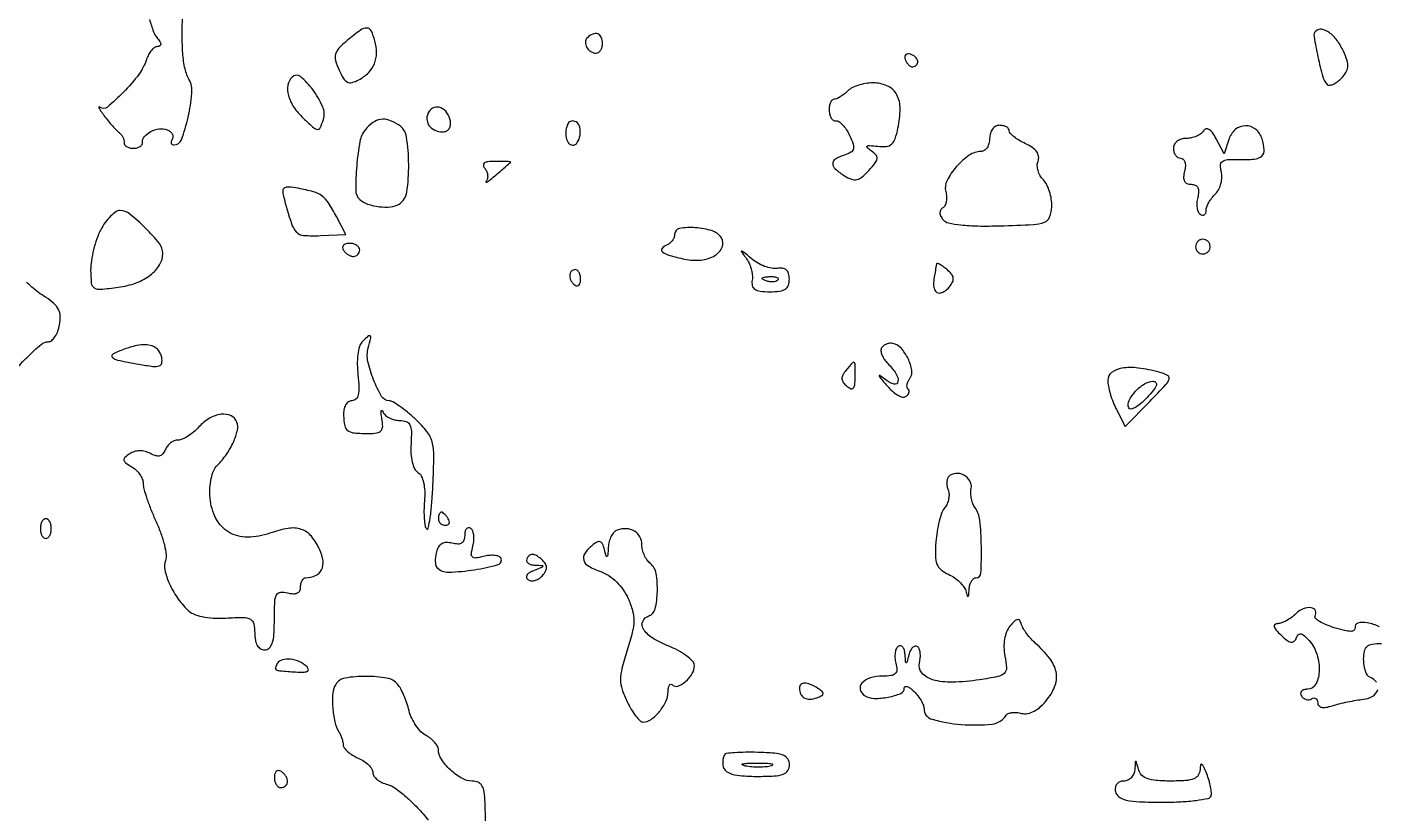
# Model space of a CAD drawing. Extents: x 0 to 5034, y 0 to 2560.
# Drawn here: x 3546.3 to 3751.9, y 939.1 to 1059 of the extents above; entities that cross this region are included whole.
import ezdxf

# ---------------------------------------------------------------- set-up
doc = ezdxf.new("R2010")
doc.units = 0

msp = doc.modelspace()

# ---------------------------------------------------------------- linework, layer by layer
for points in [[(3564.963506, 1060.154359, 0.014545), (3565.581598, 1058.280195, 0.086483), (3566.092001, 1057.389145, -0.029209), (3566.542897, 1056.776311, -0.12708), (3566.684863, 1056.352345, -0.282382), (3566.553865, 1056.100796, -0.135888), (3566.189832, 1056, 0.153217), (3565.740731, 1055.859072, 0.063368), (3565.26298, 1055.427457, 0.05456), (3564.830915, 1054.796599, 0.046074), (3564.51616, 1054.050916, -0.084406), (3563.34069, 1051.769396, -0.032464), (3561.011916, 1049.054898, -0.026229), (3558.542833, 1046.780491, -0.362772), (3557.41454, 1046.785094, 0.287904), (3557.2831, 1046.803543, 0.422239), (3557.246154, 1046.702496, 0.036871), (3557.51866, 1046.229005, 0.009233), (3558.032968, 1045.5, 0.011205), (3558.655925, 1044.689453, 0.011211), (3559.314461, 1043.907783, 0.0111), (3559.9191, 1043.251847, 0.042968), (3560.33541, 1042.888197, -0.065901), (3560.648624, 1042.58828, -0.053005), (3560.900329, 1042.195203, -0.054598), (3561.056558, 1041.773196, -0.085542), (3561.08541, 1041.388197, 0.171794), (3561.1698, 1041.049805, 0.106768), (3561.465714, 1040.760908, 0.082607), (3561.932526, 1040.565833, 0.057812), (3562.5, 1040.5, 0.057812), (3563.067474, 1040.565833, 0.082607), (3563.534286, 1040.760908, 0.106768), (3563.8302, 1041.049805, 0.171794), (3563.91459, 1041.388197, -0.202121), (3564.197658, 1042.293647, -0.099248), (3565.160712, 1043.058324, -0.088868), (3566.452537, 1043.45222, -0.121872), (3567.653573, 1043.302695, -0.072521), (3568.122278, 1043.039784, -0.102319), (3568.43385, 1042.677939, -0.124025), (3568.540757, 1042.27633, -0.142694), (3568.435239, 1041.895215, 0.068358), (3568.283414, 1041.552545, 0.142339), (3568.284054, 1041.262969, 0.190488), (3568.432446, 1041.072342, 0.134013), (3568.697504, 1041, 0.315436), (3569.847639, 1041.80576, 0.031051), (3570.856813, 1045.231447, 0.034602), (3571.427436, 1048.877902, 0.145373), (3570.985971, 1051.026214, -0.073566), (3570.325417, 1052.867012, -0.036388), (3570.015331, 1055.336438, -0.020218), (3569.971131, 1059.100505, -0.004136), (3570.217052, 1065.751064, 0.010717)], [(3544.420325, 1006.593805, -0.018087), (3546.367919, 1008.666236, -0.018114), (3548.460219, 1010.592278, -0.178826), (3549.563758, 1011, 0.180664), (3550.060254, 1011.185451, 0.068038), (3550.557207, 1011.752077, 0.056025), (3550.980276, 1012.580454, 0.042869), (3551.25627, 1013.56026, 0.056849), (3551.356872, 1014.893615, 0.107723), (3551.08862, 1015.931665, 0.09601), (3550.384753, 1016.840574, 0.03867), (3549.122848, 1017.786254, -0.01772), (3548.062114, 1018.513897, -0.017153), (3547.043667, 1019.322416, -0.017351), (3546.197787, 1020.094774, -0.058466)], [(3752.426339, 967.505008, 0.067716), (3750.549615, 968.13086, 0.106449), (3749.136775, 968.094906, 0.396766), (3748.694471, 967.416588, -0.269408), (3748.546169, 967.008686, -0.173322), (3748.060817, 966.830127, -0.063588), (3747.098154, 966.943968, -0.014656), (3745.521734, 967.387096, -0.021696), (3744.262016, 967.842252, -0.038062), (3743.272615, 968.340104, -0.048461), (3742.642089, 968.808703, -0.361745), (3742.593576, 969.151409, 0.249065), (3742.646528, 969.960192, 0.262529), (3742.008118, 970.430089, 0.128873), (3740.781726, 970.263143, 0.098762), (3739.652048, 969.509191, -0.037891), (3738.979661, 968.931662, -0.034711), (3738.208503, 968.443325, -0.036523), (3737.45683, 968.105749, -0.087495), (3736.857143, 968, 0.168981), (3736.463685, 967.863118, 0.310682), (3736.368205, 967.553075, 0.10433), (3736.667446, 967.020135, 0.022342), (3737.405612, 966.25, 0.024769), (3738.303956, 965.474113, 0.11161), (3738.927406, 965.18018, 0.228947), (3739.373658, 965.285552, 0.134173), (3739.700255, 965.741071, -0.07065), (3739.9946, 966.284584, -0.250739), (3740.341087, 966.448569, -0.15816), (3740.795027, 966.276134, -0.027169), (3741.490109, 965.652748, -0.112667), (3742.787151, 963.588575, -0.085972), (3743.227048, 960.948441, -0.11151), (3742.729166, 958.807781, -0.287601), (3741.440983, 958, 0.067432), (3740.890269, 957.925389, 0.140899), (3740.524436, 957.701458, 0.190788), (3740.397824, 957.36964, 0.136093), (3740.510081, 956.983688, 0.090427), (3740.820631, 956.639411, 0.095498), (3741.22714, 956.434921, 0.099685), (3741.665803, 956.401101, 0.108373), (3742.069098, 956.542705, -0.104238), (3742.423833, 956.670527, -0.179617), (3742.726548, 956.603684, -0.165024), (3742.929594, 956.347883, -0.086169), (3743, 955.942386, 0.176322), (3743.162108, 955.496985, 0.169887), (3743.575228, 955.251522, 0.094646), (3744.272216, 955.243974, 0.033021), (3745.25, 955.48732, -0.016657), (3746.29185, 955.783109, -0.009381), (3747.573438, 956.075835, -0.009354), (3748.879399, 956.323056, -0.015103), (3750, 956.478891, 0.11398), (3751.40732, 956.968737, 0.187087), (3752.149881, 957.968234, 0.227095)], [(3751.954564, 959.056725, 0.151329), (3750.925, 959.833333, -0.174672), (3750.569197, 960.128026, -0.052232), (3750.271719, 960.778646, -0.045372), (3750.068061, 961.633815, -0.035794), (3750, 962.583333, -0.050142), (3750.124402, 963.82071, -0.162133), (3750.530788, 964.527412, -0.145267), (3751.312371, 964.894358, -0.037625), (3752.714286, 965, 0.011345)], [(3616.14372, 937.471508, 0.013353), (3616.115154, 940.75, 0.028167), (3615.969357, 942.334832, 0.098986), (3615.624232, 943.29402, 0.153833), (3615.035276, 943.813507, 0.104764), (3614.154988, 944, -0.130391), (3612.579445, 944.417979, -0.057676), (3610.831324, 945.702925, -0.057973), (3609.445016, 947.329251, -0.148599), (3609, 948.793557, 0.129406), (3608.866395, 949.301139, 0.051603), (3608.44629, 949.892247, 0.046532), (3607.836194, 950.468419, 0.043131), (3607.115028, 950.938439, -0.078963), (3606.342271, 951.52467, -0.041315), (3605.579487, 952.464826, -0.039778), (3604.93981, 953.58329, -0.048563), (3604.534634, 954.718028, 0.021537), (3604.191885, 955.870928, 0.018838), (3603.73739, 957.043725, 0.019254), (3603.245665, 958.072457, 0.052131), (3602.797161, 958.744406, 0.179102), (3601.15449, 959.692863, 0.042172), (3597.941724, 959.966238, 0.041482), (3594.766242, 959.704225, 0.215426), (3593.339871, 958.75, 0.120118), (3592.895917, 957.400077, 0.036733), (3592.884647, 955.236256, 0.037413), (3593.201601, 953.035168, 0.087047), (3593.835268, 951.5, -0.036916), (3594.079251, 951.044033, -0.025895), (3594.287604, 950.5, -0.026243), (3594.433419, 949.955148, -0.048466), (3594.484687, 949.5, 0.162809), (3594.643664, 949.047844, 0.047496), (3595.156439, 948.503781, 0.042259), (3595.887706, 947.964301, 0.034438), (3596.75, 947.512872, -0.043032), (3597.610853, 947.043203, -0.048961), (3598.339063, 946.45034, -0.055402), (3598.840113, 945.829414, -0.143031), (3599, 945.281924, 0.155451), (3599.164933, 944.764244, 0.069269), (3599.660937, 944.237322, 0.05887), (3600.389265, 943.78101, 0.048989), (3601.25, 943.472475, -0.096115), (3602.371577, 942.947293, -0.022047), (3604.014063, 941.636218, -0.022002), (3605.803473, 939.92952, -0.019891), (3607.5, 938.015674, 0.009958)]]:
    msp.add_lwpolyline(points, format="xyb")
for points in [[(3595.102888, 1056.937314, 0.028569), (3593.828643, 1055.746643, 0.12326), (3593.320268, 1054.852297, 0.137055), (3593.321061, 1053.876427, 0.038595), (3593.84854, 1052.433073, 0.03038), (3594.526015, 1051.157619, 0.141553), (3595.134375, 1050.601515, 0.182242), (3595.854834, 1050.530109, 0.057478), (3596.878003, 1050.934709, 0.072506), (3598.340491, 1052.014881, 0.100904), (3599.241912, 1053.364816, 0.097482), (3599.56125, 1054.996433, 0.063762), (3599.314972, 1056.903548, 0.046898), (3598.766016, 1058.409728, 0.287431), (3598.099833, 1058.834655, 0.161879), (3597.122849, 1058.518512, 0.015114)], [(3631.693853, 1057.36052, 0.191124), (3631.401415, 1056.683432, 0.139481), (3631.603969, 1055.880661, 0.123736), (3632.230079, 1055.235684, 0.139398), (3633.059017, 1055, 0.156819), (3633.417907, 1055.1154, 0.097386), (3633.723586, 1055.440625, 0.079459), (3633.929934, 1055.926402, 0.06085), (3634, 1056.5, 0.103624), (3633.806289, 1057.424643, 0.202875), (3633.269246, 1057.932483, 0.1934), (3632.508765, 1057.913511, 0.094876)], [(3742.714368, 1058.381035, 0.242198), (3742.443246, 1057.535095, 0.01078), (3743.03141, 1054.420589, 0.014321), (3743.762192, 1051.393047, 0.130715), (3744.436366, 1050.2303, 0.22652), (3744.782217, 1050.108008, 0.074974), (3745.317071, 1050.247611, 0.057063), (3745.946122, 1050.606935, 0.038121), (3746.576155, 1051.147584, 0.054894), (3747.300982, 1052.051802, 0.121551), (3747.580637, 1052.884172, 0.098923), (3747.467629, 1053.862554, 0.02884), (3746.916896, 1055.283048, 0.05128), (3745.940045, 1056.95028, 0.075918), (3744.745831, 1058.147811, 0.111341), (3743.598156, 1058.651372, 0.249253)], [(3680.15, 1054.05, 0.053161), (3680.35683, 1053.596593, 0.062883), (3680.645469, 1053.224531, 0.073742), (3680.968009, 1052.985296, 0.149613), (3681.275, 1052.925, 0.175736), (3681.869758, 1053.213035, 0.239194), (3682.044314, 1053.772743, 0.167686), (3681.694791, 1054.413248, 0.104687), (3680.95, 1054.85, 0.089632), (3680.522225, 1054.911576, 0.189618), (3680.22, 1054.78, 0.189618), (3680.088424, 1054.477775, 0.089632)], [(3586.695553, 1051.36222, 0.157628), (3586.064457, 1050.128127, 0.106938), (3586.148795, 1048.539413, 0.08303), (3586.958281, 1046.78264, 0.054841), (3588.405472, 1045.088804, 0.007128), (3590.024447, 1043.610734, 0.166961), (3590.589833, 1043.375147, 0.31769), (3590.994404, 1043.623903, 0.024248), (3591.465996, 1044.892862, 0.18302), (3591.359483, 1046.83807, 0.054716), (3589.842211, 1049.451196, 0.061897), (3587.970584, 1051.424271, 0.386007)], [(3671.396269, 1049.253412, -0.028262), (3670.831351, 1048.748986, -0.031024), (3670.229797, 1048.328234, -0.032625), (3669.676234, 1048.037862, -0.116344), (3669.285714, 1047.964286, 0.216769), (3668.989123, 1047.845304, 0.088914), (3668.744156, 1047.475446, 0.065477), (3668.585593, 1046.917448, 0.043043), (3668.545455, 1046.25, 0.054226), (3668.634242, 1045.59293, 0.082167), (3668.861871, 1045.064326, 0.110849), (3669.186692, 1044.743373, 0.185483), (3669.558788, 1044.671111, -0.196594), (3670.008322, 1044.573765, -0.053115), (3670.573461, 1044.090344, -0.045338), (3671.151306, 1043.355603, -0.033733), (3671.653846, 1042.453749, -0.024764), (3672.20197, 1041.125648, -0.149084), (3672.235842, 1040.388381, -0.20392), (3671.850992, 1039.88465, -0.052233), (3670.890512, 1039.46525, 0.052601), (3669.500869, 1038.857239, 0.270044), (3669.095121, 1038.157942, 0.218982), (3669.473217, 1037.339827, 0.037136), (3670.896078, 1036.296973, 0.051152), (3671.958682, 1035.775749, 0.143845), (3672.776559, 1035.719977, 0.122555), (3673.575662, 1036.117422, 0.032462), (3674.606314, 1037.117476, 0.019891), (3675.564041, 1038.264299, 0.135349), (3675.839814, 1038.941056, 0.216351), (3675.663131, 1039.495972, 0.060972), (3674.960237, 1040.1058, -0.027956), (3674.317759, 1040.592923, -0.491811), (3674.32859, 1040.818508, -0.174326), (3674.70616, 1040.92036, -0.009524), (3675.948772, 1040.79475, 0.054872), (3677.24216, 1040.781615, 0.158813), (3678.051635, 1041.137752, 0.128778), (3678.596715, 1041.960395, 0.031029), (3679.031732, 1043.550803, 0.048061), (3679.357064, 1046.526156, 0.120878), (3678.868014, 1048.636439, 0.160325), (3677.579572, 1049.922668, 0.106107), (3675.539324, 1050.454883, 0.043397), (3674.363111, 1050.404284, 0.038149), (3673.159788, 1050.15284, 0.040075), (3672.105158, 1049.753029, 0.085943)], [(3607.532624, 1046.052786, 0.140675), (3607.238325, 1045.005956, 0.150378), (3607.556117, 1043.992904, 0.135832), (3608.426639, 1043.26221, 0.107481), (3609.632341, 1043, 0.107426), (3610.205027, 1043.124479, 0.131351), (3610.62654, 1043.471852, 0.120928), (3610.840657, 1044.008508, 0.082815), (3610.823324, 1044.667134, 0.103679), (3610.302492, 1045.905288, 0.142821), (3609.371103, 1046.66197, 0.182771), (3608.347864, 1046.699843, 0.174919)], [(3597.872445, 1043.346305, 0.129711), (3597.027506, 1041.526779, 0.023739), (3596.545021, 1037.815832, 0.020514), (3596.392873, 1034.08886, 0.209953), (3597, 1032.707561, 0.104472), (3598.214048, 1031.988714, 0.051782), (3599.967938, 1031.591099, 0.052006), (3601.740119, 1031.563546, 0.118609), (3603, 1031.987341, 0.220043), (3604.180825, 1033.801468, 0.037523), (3604.471585, 1038.01981, 0.037609), (3604.127534, 1042.238446, 0.215755), (3602.925204, 1044.067388, 0.057535), (3601.449695, 1044.778874, 0.119594), (3600.185814, 1044.900968, 0.122598), (3599.02718, 1044.430477, 0.06217)], [(3628.754232, 1044.266312, 0.084697), (3628.436116, 1043.221291, 0.082939), (3628.479003, 1042.121909, 0.104464), (3628.84371, 1041.288862, 0.234312), (3629.437328, 1040.972506, 0.26629), (3630.162879, 1041.360605, 0.1021), (3630.575922, 1042.472687, 0.093314), (3630.533019, 1043.735512, 0.201974), (3629.980032, 1044.512341, 0.086456), (3629.629461, 1044.652808, 0.102024), (3629.272696, 1044.654687, 0.11056), (3628.965717, 1044.518222, 0.11748)], [(3693, 1042, -0.063737), (3692.902128, 1041.235339, -0.081626), (3692.614765, 1040.5875, -0.098527), (3692.188696, 1040.154045, -0.150514), (3691.688561, 1040, 0.153317), (3689.896055, 1039.437127, 0.060586), (3687.948136, 1037.695474, 0.061121), (3686.508569, 1035.582803, 0.185024), (3686.320528, 1033.8823, -0.05173), (3686.437726, 1033.119301, -0.058643), (3686.387363, 1032.381013, -0.067354), (3686.186967, 1031.775824, -0.141675), (3685.857562, 1031.411968, 0.116738), (3685.528514, 1031.082525, 0.143253), (3685.413902, 1030.664834, 0.112998), (3685.535019, 1030.173755, 0.056528), (3685.887345, 1029.635741, 0.166264), (3686.720565, 1029.126541, 0.027273), (3688.611116, 1028.812689, 0.02372), (3691.21596, 1028.649555, 0.010995), (3694.607214, 1028.67287, 0.004938), (3699.662318, 1028.868803, 0.076843), (3701.356375, 1029.215736, 0.218511), (3702.13962, 1029.999366, 0.077944), (3702.460437, 1031.587547, 0.047146), (3702.403242, 1032.719733, 0.039242), (3702.136432, 1033.895521, 0.04087), (3701.71514, 1034.940338, 0.080278), (3701.191999, 1035.665144, -0.068407), (3700.704992, 1036.307372, -0.059919), (3700.382573, 1037.086197, -0.062824), (3700.265113, 1037.877717, -0.097368), (3700.383161, 1038.556119, 0.132494), (3700.456962, 1039.270424, 0.116769), (3700.169475, 1039.963915, 0.086365), (3699.504878, 1040.612262, 0.043326), (3698.480288, 1041.190935, -0.026139), (3697.530578, 1041.685113, -0.034782), (3696.728585, 1042.235663, -0.037302), (3696.156007, 1042.764492, -0.189866), (3696, 1043.160515, 0.173704), (3695.885254, 1043.480842, 0.093425), (3695.559375, 1043.753401, 0.073734), (3695.073846, 1043.937834, 0.054008), (3694.5, 1044, 0.130775), (3693.924246, 1043.846791, 0.10214), (3693.4375, 1043.416667, 0.08892), (3693.111864, 1042.769411, 0.072314)], [(3725.583496, 1043.1351, -0.101229), (3725.17393, 1042.700146, -0.052036), (3724.517877, 1042.333436, -0.048691), (3723.735474, 1042.084176, -0.052827), (3722.940983, 1042, 0.075715), (3722.199409, 1041.887055, 0.089148), (3721.570164, 1041.559375, 0.100726), (3721.149516, 1041.07204, 0.128528), (3721, 1040.5, 0.072803), (3721.083904, 1039.926814, 0.087528), (3721.32801, 1039.440625, 0.100509), (3721.69081, 1039.115603, 0.133328), (3722.116631, 1039, -0.197013), (3722.503955, 1038.841221, -0.126717), (3722.757209, 1038.419321, -0.086529), (3722.832273, 1037.774564, -0.049804), (3722.710251, 1037, 0.047845), (3722.566318, 1036.109023, 0.132821), (3722.691017, 1035.492445, 0.177688), (3723.076079, 1035.129788, 0.101279), (3723.710251, 1035, -0.101269), (3724.34432, 1034.870247, -0.17762), (3724.729422, 1034.507675, -0.132841), (3724.85424, 1033.891344, -0.047901), (3724.710511, 1033.000996, 0.046215), (3724.577577, 1032.194768, 0.054994), (3724.607491, 1031.424696, 0.064046), (3724.78447, 1030.801315, 0.15438), (3725.09388, 1030.441979, 0.102532), (3725.439243, 1030.316215, 0.178544), (3725.733827, 1030.378538, 0.166416), (3725.931318, 1030.62319, 0.087554), (3726, 1031.012412, -0.091255), (3726.098018, 1031.544992, -0.035717), (3726.414476, 1032.225264, -0.033872), (3726.871033, 1032.93049, -0.0358), (3727.410981, 1033.553838, 0.07644), (3727.912962, 1034.238264, 0.05476), (3728.257419, 1035.124197, 0.054627), (3728.402018, 1036.066511, 0.074863), (3728.311097, 1036.918366, -0.06515), (3728.182539, 1037.936019, -0.240655), (3728.47082, 1038.494132, -0.143058), (3729.235535, 1038.762488, -0.020436), (3730.914203, 1038.783376, 0.025676), (3733.339201, 1038.838959, 0.161857), (3734.465013, 1039.308573, 0.236684), (3734.849207, 1040.243591, 0.058161), (3734.523918, 1041.924639, 0.143628), (3733.532098, 1043.397537, 0.17992), (3731.988508, 1043.938052, 0.175904), (3730.440352, 1043.342112, 0.137804), (3729.445117, 1041.827078), (3728.755458, 1039.654155), (3727.520242, 1041.962177, 0.030513), (3726.943538, 1042.897752, 0.10358), (3726.422353, 1043.384225, 0.217038), (3725.970016, 1043.437433, 0.17858)], [(3616.076361, 1037.407991, -0.076497), (3616.366937, 1036.923267, -0.076297), (3616.498662, 1036.373167, -0.081868), (3616.455896, 1035.843961, -0.112083), (3616.241324, 1035.418647, 0.47988), (3616.25874, 1035.334618, 0.270187), (3616.378701, 1035.341365, 0.022629), (3616.928209, 1035.741355, 0.006332), (3617.75, 1036.415644, 0.002313), (3618.612592, 1037.148727, 0.003738), (3619.339063, 1037.781425, 0.000734), (3619.972062, 1038.34275, 0.214155), (3620, 1038.404988, 0.400985), (3619.963107, 1038.443593, 0.001513), (3619.290605, 1038.47209, 0.006144), (3618.511043, 1038.493171, 0.003687), (3617.585037, 1038.5, 0.027162), (3616.540593, 1038.443219, 0.130206), (3615.988902, 1038.230774, 0.292642), (3615.851413, 1037.88136, 0.125202)], [(3585.371451, 1033.192701, 0.007333), (3586.594168, 1029.025836, 0.113527), (3587.338702, 1027.743909, 0.188998), (3588.453196, 1027.212479, 0.027637), (3591.006384, 1027.171382), (3594.884161, 1027.323328), (3593.449192, 1030.098252, 0.02311), (3592.260569, 1032.157663, 0.091641), (3591.266318, 1033.219703, 0.091392), (3589.956721, 1033.857653, 0.022914), (3587.630726, 1034.390517, 0.020692), (3586.207471, 1034.588193, 0.147078), (3585.53181, 1034.454439, 0.272264), (3585.266722, 1034.023674, 0.072823)], [(3557.52568, 1028.04966, 0.035763), (3556.940999, 1026.688642, 0.022601), (3556.448169, 1025.031467, 0.02267), (3556.109923, 1023.350197, 0.038319), (3556, 1021.917991, 0.024495), (3556.097988, 1019.91898, 0.23345), (3556.536796, 1019.213824, 0.162729), (3557.464364, 1018.993863, 0.010885), (3560.214914, 1019.302, 0.05385), (3562.911682, 1019.964601, 0.075307), (3565.087926, 1021.150259, 0.091935), (3566.502681, 1022.705114, 0.139622), (3567, 1024.451348, 0.170188), (3566.470219, 1025.962721, 0.027135), (3564.351223, 1028.337455, 0.027081), (3561.988151, 1030.468615, 0.171578), (3560.485211, 1031, 0.150395), (3559.828991, 1030.798048, 0.046719), (3559.024385, 1030.133338, 0.041941), (3558.215251, 1029.178761, 0.035524)], [(3645, 1027.390643, -0.092479), (3644.906486, 1026.889371, -0.068496), (3644.632812, 1026.395071, -0.066958), (3644.227803, 1025.982494, -0.079647), (3643.75, 1025.720238, 0.147175), (3643.080789, 1025.226877, 0.410453), (3643.152177, 1024.704047, 0.095242), (3644.249471, 1024.151875, 0.016414), (3646.519457, 1023.587996, 0.078578), (3649.00984, 1023.453835, 0.106238), (3651.147603, 1024.149705, 0.165547), (3652.242235, 1025.407121, 0.242417), (3652.116546, 1026.840254, 0.178939), (3650.742775, 1027.892273, 0.055611), (3648.14687, 1028.386924, 0.061481), (3645.748737, 1028.277441, 0.365699)], [(3594.5, 1025, 0.06081), (3594.806203, 1024.617485, 0.051032), (3595.2129, 1024.29375, 0.053229), (3595.653442, 1024.073302, 0.089642), (3596.059017, 1024, 0.105429), (3596.418051, 1024.076556, 0.099231), (3596.723586, 1024.29375, 0.096318), (3596.928382, 1024.618268, 0.092995), (3597, 1025, 0.153634), (3596.879982, 1025.381379, 0.097988), (3596.542039, 1025.70625, 0.080552), (3596.037096, 1025.925455, 0.062283), (3595.440983, 1026, 0.066118), (3594.889346, 1025.926733, 0.138808), (3594.521475, 1025.70625, 0.191142), (3594.392057, 1025.379648, 0.139169)], [(3724.552786, 1026.08541, 0.099038), (3724.401684, 1025.679226, 0.097945), (3724.417584, 1025.244476, 0.097945), (3724.597789, 1024.848514, 0.099038), (3724.91459, 1024.552786, 0.099038), (3725.320774, 1024.401684, 0.097945), (3725.755524, 1024.417584, 0.097945), (3726.151486, 1024.597789, 0.099038), (3726.447214, 1024.91459, 0.099038), (3726.598316, 1025.320774, 0.097945), (3726.582416, 1025.755524, 0.097945), (3726.402211, 1026.151486, 0.099038), (3726.08541, 1026.447214, 0.099038), (3725.679226, 1026.598316, 0.097945), (3725.244476, 1026.582416, 0.097945), (3724.848514, 1026.402211, 0.099038)], [(3655.828107, 1023.824189, -0.053844), (3656.300338, 1023.053641, -0.040818), (3656.650421, 1022.125371, -0.041794), (3656.836056, 1021.188014, -0.071968), (3656.810873, 1020.394246, 0.098331), (3656.828293, 1019.54997, 0.195154), (3657.201201, 1019.007368, 0.117752), (3658.019579, 1018.709764, 0.026925), (3659.5, 1018.620057, 0.030214), (3660.994715, 1018.700437, 0.11575), (3661.866078, 1019.013197, 0.168561), (3662.32684, 1019.604765, 0.085018), (3662.477558, 1020.55, 0.064745), (3662.357117, 1021.399635, 0.145194), (3662.015118, 1021.946956, 0.151961), (3661.442302, 1022.204349, 0.073199), (3660.629596, 1022.183667, -0.090892), (3659.776873, 1022.191944, -0.042793), (3658.713223, 1022.493805, -0.040518), (3657.621012, 1023.012074, -0.045263), (3656.669271, 1023.683667, 0.002521), (3655.486948, 1024.679379, 0.133118), (3655.219742, 1024.801992, 0.672879), (3655.162393, 1024.708819, 0.00614)], [(3629, 1021.059017, 0.076861), (3629.061561, 1020.660916, 0.053298), (3629.244792, 1020.243158, 0.05288), (3629.514519, 1019.869696, 0.071639), (3629.833333, 1019.603006, 0.16277), (3630.149103, 1019.528782, 0.190804), (3630.421875, 1019.66697, 0.124167), (3630.606344, 1020.023273, 0.05773), (3630.666667, 1020.543989, 0.055286), (3630.604892, 1021.100961, 0.074868), (3630.421875, 1021.572297, 0.094314), (3630.151276, 1021.888458, 0.170324), (3629.833333, 1022, 0.112153), (3629.515437, 1021.927786, 0.100145), (3629.244792, 1021.723586, 0.094392), (3629.063221, 1021.418314, 0.087308)], [(3684.923489, 1022.872445, 0.009389), (3684.550245, 1020.865026, 0.044292), (3684.460752, 1019.697932, 0.088127), (3684.598839, 1018.971289, 0.164877), (3684.97576, 1018.514981, 0.167606), (3685.364575, 1018.427443, 0.077973), (3685.86974, 1018.565244, 0.06403), (3686.409336, 1018.895942, 0.050133), (3686.899024, 1019.378332, 0.06121), (3687.360527, 1020.097617, 0.149907), (3687.453866, 1020.712748, 0.136429), (3687.187331, 1021.312502, 0.047209), (3686.512331, 1021.989766, 0.016104), (3685.926576, 1022.444861, 0.030315), (3685.421772, 1022.766791, 0.037664), (3685.045648, 1022.94011, 0.460042)], [(3660.729167, 1020.395833, -0.126455), (3660.402231, 1020.202593, -0.060344), (3659.916927, 1020.123424, -0.05415), (3659.359369, 1020.160852, -0.051402), (3658.8125, 1020.316886, -0.054073), (3658.395823, 1020.538436, -0.470617), (3658.37858, 1020.720685, -0.168741), (3658.670344, 1020.862007, -0.018894), (3659.416667, 1020.921053, -0.028489), (3660.112848, 1020.910055, -0.077125), (3660.592839, 1020.799335, -0.208169), (3660.77538, 1020.614691, -0.296942)], [(3597.338314, 1010.938314, 0.133595), (3596.957629, 1010.273098, 0.033363), (3596.722131, 1009.031619, 0.031699), (3596.635511, 1007.523856, 0.027259), (3596.731548, 1005.938314, -0.017452), (3596.88356, 1004.044596, -0.06886), (3596.776012, 1002.882767, -0.143462), (3596.415646, 1002.245698, -0.19518), (3595.810212, 1002, 0.156108), (3595.278541, 1001.829858, 0.109152), (3594.853983, 1001.359174, 0.084744), (3594.592156, 1000.636051, 0.055571), (3594.532452, 999.75, 0.041065), (3594.730603, 998.183589, 0.188579), (3595.223702, 997.432099, 0.136858), (3596.200166, 997.080859, 0.018319), (3598.40638, 997, 0.039365), (3599.634387, 997.09683, 0.174112), (3600.260061, 997.440383, 0.184055), (3600.504451, 998.089962, 0.044846), (3600.395292, 999.25, -0.012417), (3600.266454, 1000.055407, -0.077386), (3600.275066, 1000.471875, -0.603897), (3600.388523, 1000.508105, -0.087584), (3600.572245, 1000.25, 0.107979), (3600.942864, 999.771488, 0.059999), (3601.564278, 999.367188, 0.055655), (3602.325474, 999.092983, 0.058708), (3603.114659, 999, -0.08823), (3604.095036, 998.825646, -0.195344), (3604.64722, 998.32364, -0.109545), (3604.876539, 997.339425, -0.019487), (3604.822758, 995.437919, 0.032136), (3604.818342, 993.963654, 0.04413), (3605.015663, 992.653254, 0.051851), (3605.377555, 991.63432, 0.14407), (3605.879799, 991.074288, -0.143366), (3606.388685, 990.508422, -0.056544), (3606.736081, 989.509453, -0.04635), (3606.905542, 988.203824, -0.030605), (3606.868063, 986.690006, 0.017698), (3606.796301, 985.271602, 0.023101), (3606.836611, 983.973155, 0.021669), (3606.964147, 982.920428, 0.156639), (3607.194446, 982.472221, 0.597599), (3607.459971, 982.552009, 0.014084), (3607.741431, 984.158709, 0.016217), (3607.990966, 986.361043, 0.008575), (3608.164749, 989.105234, 0.008747), (3608.294604, 993.644322, 0.067511), (3608.032923, 995.748802, 0.105439), (3607.247101, 997.301072, 0.034911), (3605.5, 999.182022, 0.01537), (3604.277634, 1000.257897, 0.019687), (3603.08577, 1001.167042, 0.017915), (3602.051168, 1001.839636, 0.134813), (3601.494111, 1001.995373, -0.264981), (3600.348398, 1002.65541, -0.038172), (3599.118575, 1005.176969, -0.041137), (3598.25829, 1008.00563, -0.117738), (3598.301935, 1010.0466, 0.006403), (3598.679815, 1011.571114, 0.269854), (3598.585105, 1011.880592, 0.392022), (3598.316565, 1011.880441, 0.009405)], [(3561.104816, 1009.84848, 0.024435), (3559.370174, 1009.104515, 0.511681), (3559.288364, 1008.630426, 0.149382), (3560.076, 1008.200949, 0.005907), (3563.335126, 1007.571377, 0.01168), (3565.481755, 1007.234535, 0.104533), (3566.427863, 1007.306597, 0.275226), (3566.826803, 1007.735418, 0.101583), (3566.835126, 1008.594241, 0.143024), (3566.215339, 1009.793805, 0.149677), (3565.05771, 1010.445334, 0.100819), (3563.339652, 1010.470283, 0.04249)], [(3676.539744, 1010.064308, 0.166102), (3676.435732, 1009.608553, 0.067786), (3676.588892, 1008.983191, 0.056899), (3676.954619, 1008.296245, 0.045655), (3677.490809, 1007.652048, -0.050826), (3678.728332, 1006.133656, -0.170815), (3679.033454, 1004.907571, -0.461871), (3678.468312, 1004.511764, -0.101484), (3677.25, 1005.110322, 0.004763), (3676.2748, 1005.850771, 0.671703), (3676.183121, 1005.795432, 0.136503), (3676.300462, 1005.537241, 0.002032), (3677.383647, 1004.256348, 0.035287), (3678.173209, 1003.452724, 0.049628), (3678.988007, 1002.865474, 0.060753), (3679.709884, 1002.556883, 0.212147), (3680.200178, 1002.623717, 0.070397), (3680.515094, 1002.885826, 0.104583), (3680.695158, 1003.194778, 0.130328), (3680.713532, 1003.500195, 0.147632), (3680.575207, 1003.758126, -0.157474), (3680.42417, 1004.053255, -0.080972), (3680.424571, 1004.472889, -0.067409), (3680.570338, 1004.948894, -0.054359), (3680.845775, 1005.407991, 0.208133), (3681.142617, 1006.628443, 0.069693), (3680.568479, 1008.414776, 0.068097), (3679.497289, 1010.028123, 0.164528), (3678.272263, 1010.733688, 0.076156), (3677.781592, 1010.755489, 0.065362), (3677.278899, 1010.633454, 0.067541), (3676.840835, 1010.392103, 0.094977)], [(3671.110114, 1006.632679, 0.049672), (3670.629283, 1005.919895, 0.137601), (3670.498065, 1005.335069, 0.147381), (3670.693215, 1004.792763, 0.06007), (3671.237669, 1004.217716, 0.068239), (3671.847124, 1003.838618, 0.321843), (3672.227775, 1003.916793, 0.165884), (3672.44854, 1004.415535, 0.02199), (3672.5, 1005.585037, 0.003111), (3672.487774, 1007.549757, 0.232153), (3672.347866, 1007.826096, 0.393492), (3672.103803, 1007.800655, 0.006111)], [(3711, 1005.114307, 0.051189), (3711.092764, 1004.210595, 0.021602), (3711.392378, 1003.026227, 0.021102), (3711.824365, 1001.777967, 0.025808), (3712.335755, 1000.653943), (3713.671511, 998.079271), (3717.4067, 1001.904452, 0.004851), (3719.843657, 1004.449048, 0.112006), (3720.349565, 1005.310499, 0.370952), (3720.11348, 1005.865012, 0.04909), (3718.820944, 1006.351162, 0.032696), (3715.630265, 1006.985606, 0.072065), (3713.150824, 1006.953454, 0.121964), (3711.591134, 1006.294808, 0.236384)], [(3716.944136, 1002.440535, -0.025747), (3715.997087, 1001.531127, -0.051053), (3715.145616, 1000.933955, -0.087344), (3714.515016, 1000.714174, -0.36791), (3714.198035, 1000.905894, -0.198021), (3714.277637, 1002.053815, -0.070825), (3715.22482, 1003.433472, -0.068081), (3716.585465, 1004.560578, -0.133063), (3717.924314, 1004.961963, -0.229188), (3718.337326, 1004.77559, -0.273281), (3718.405543, 1004.360202, -0.079156), (3717.960221, 1003.597967, -0.016867)], [(3572.5, 998, -0.034176), (3571.705816, 997.234655, -0.03453), (3570.817388, 996.5875, -0.036698), (3569.967403, 996.137228, -0.103819), (3569.313628, 996, 0.096288), (3568.744957, 995.889463, 0.06686), (3568.174528, 995.564755, 0.064364), (3567.688881, 995.084744, 0.074205), (3567.368654, 994.518314, -0.079717), (3567.007653, 993.895785, -0.161516), (3566.534979, 993.595524, -0.135461), (3565.914275, 993.610188, -0.049664), (3565.096157, 993.948538, 0.061393), (3564.297925, 994.257009, 0.064528), (3563.462214, 994.355451, 0.066942), (3562.6566, 994.23756, 0.075525), (3561.946118, 993.911928, 0.037549), (3561.225719, 993.357908, 0.253332), (3561.079046, 992.948393, 0.200245), (3561.331725, 992.533994, 0.023857), (3562.25, 991.932014, -0.057533), (3562.919365, 991.42579, -0.051152), (3563.485938, 990.761447, -0.054169), (3563.872126, 990.047233, -0.097169), (3564, 989.395446, 0.069194), (3564.117115, 988.553208, 0.012628), (3564.585853, 987.04639, 0.013369), (3565.230873, 985.298798, 0.011787), (3565.994392, 983.51231, -0.021694), (3566.715922, 981.727018, -0.025694), (3567.235084, 979.982971, -0.025855), (3567.516004, 978.492147, -0.125898), (3567.417389, 977.645315, 0.146777), (3567.308114, 976.189768, 0.050246), (3567.974539, 974.158017, 0.04613), (3569.182465, 971.996245, 0.045946), (3570.767688, 970.089455, 0.098465), (3571.662344, 969.491598, 0.04658), (3572.993874, 969.080129, 0.039018), (3574.666217, 968.863834, 0.025591), (3576.609752, 968.864897, -0.012079), (3579.274984, 968.938369, -0.122948), (3580.341235, 968.676009, -0.223332), (3580.849661, 968.000798, -0.051535), (3581, 966.546077, 0.045562), (3581.097603, 965.477189, 0.087794), (3581.397285, 964.674346, 0.119513), (3581.876853, 964.180068, 0.141586), (3582.5, 964, 0.1914), (3583.199497, 964.27795, 0.125704), (3583.668772, 965.019439, 0.062633), (3583.928336, 966.376034, 0.015988), (3584, 968.616631, -0.010368), (3584.055686, 971.301841, -0.103615), (3584.329982, 972.385268, -0.260291), (3584.920886, 972.795679, -0.08862), (3586, 972.710251, 0.047946), (3586.863891, 972.570873, 0.120594), (3587.487449, 972.681695, 0.169691), (3587.861786, 973.031896, 0.121219), (3588, 973.59362, -0.051273), (3588.055443, 974.132855, -0.070246), (3588.220313, 974.591374, -0.089268), (3588.463651, 974.902657, -0.179083), (3588.75, 975.015313, 0.098253), (3590.268972, 975.349073, 0.174044), (3591.190252, 976.219118, 0.153307), (3591.415311, 977.569779, 0.072224), (3590.91572, 979.28563, 0.065792), (3589.630329, 981.340781, 0.141329), (3588.101168, 982.386221, 0.123091), (3586.099683, 982.534467, 0.044018), (3583.31221, 981.795934, -0.085193), (3579.900481, 981.185671, -0.135492), (3577.054422, 981.949855, -0.142206), (3575.094256, 984.026233, -0.097812), (3574.19705, 987.157039, -0.034443), (3574.173642, 988.693674, -0.040487), (3574.368929, 990.136247, -0.045199), (3574.749537, 991.34174, -0.097618), (3575.289114, 992.146257, 0.044496), (3576.689418, 993.820737, 0.045548), (3577.758957, 995.703998, 0.04975), (3578.356798, 997.472172, 0.143705), (3578.281539, 998.75, 0.204315), (3577.393054, 999.708775, 0.138208), (3575.89845, 999.928052, 0.101184), (3574.114238, 999.315549, 0.075861)], [(3686.770137, 990.436804, 0.127366), (3686.567154, 990.091976, 0.058829), (3686.483049, 989.57457, 0.052772), (3686.520001, 988.97765, 0.049825), (3686.680777, 988.389499, -0.082901), (3686.81028, 987.753852, -0.056244), (3686.753473, 987.015711, -0.055203), (3686.530138, 986.292379, -0.070857), (3686.165779, 985.699752, 0.086645), (3685.73736, 984.951271, 0.023156), (3685.329314, 983.635459, 0.02275), (3684.99806, 982.072949, 0.021721), (3684.803903, 980.462486, 0.021662), (3684.732819, 978.324031, 0.090275), (3684.975524, 977.063064, 0.13009), (3685.593192, 976.214026, 0.067502), (3686.719842, 975.525857, -0.045363), (3687.599802, 975.04033, -0.041135), (3688.409264, 974.389648, -0.043575), (3689.036534, 973.680772, -0.093335), (3689.35384, 973.025857, 0.008261), (3689.580112, 972.243575, 0.444388), (3689.705648, 972.185032, 0.276983), (3689.812091, 972.330903, 0.005944), (3689.883999, 973.25, -0.050431), (3689.996843, 973.91956, -0.067408), (3690.237878, 974.485937, -0.084341), (3690.563348, 974.868258, -0.176103), (3690.925797, 975, 0.399468), (3691.666962, 975.704577, 0.016176), (3691.740802, 979.749033, 0.021103), (3691.512285, 983.804173, 0.139198), (3690.775321, 985.675811, -0.073099), (3690.454051, 986.255883, -0.041169), (3690.233086, 987.031434, -0.040062), (3690.136219, 987.868668, -0.05186), (3690.189127, 988.639559, 0.177051), (3689.982093, 989.788255, 0.140422), (3689.064224, 990.66588, 0.141117), (3687.824583, 990.921798, 0.179027)], [(3609, 984, 0.105053), (3609.081062, 983.618444, 0.099167), (3609.311086, 983.29375, 0.09642), (3609.654762, 983.076123, 0.093332), (3610.059017, 983, 0.108972), (3610.413961, 983.078288, 0.182303), (3610.6254, 983.29375, 0.161196), (3610.656512, 983.6179, 0.082592), (3610.5, 984, 0.029505), (3610.231006, 984.382774, 0.035638), (3609.933975, 984.70625, 0.038439), (3609.65171, 984.934461, 0.151918), (3609.440983, 985, 0.210953), (3609.272352, 984.92554, 0.081139), (3609.129539, 984.70625, 0.061769), (3609.032345, 984.382849, 0.042167)], [(3548.333333, 982.5, 0.053595), (3548.395023, 981.926139, 0.073362), (3548.578125, 981.440625, 0.093122), (3548.848674, 981.114688, 0.17482), (3549.166667, 981, 0.17482), (3549.484659, 981.114688, 0.093122), (3549.755208, 981.440625, 0.073362), (3549.93831, 981.926139, 0.053595), (3550, 982.5, 0.053595), (3549.93831, 983.073861, 0.073362), (3549.755208, 983.559375, 0.093122), (3549.484659, 983.885312, 0.17482), (3549.166667, 984, 0.17482), (3548.848674, 983.885312, 0.093122), (3548.578125, 983.559375, 0.073362), (3548.395023, 983.073861, 0.053595)], [(3613, 981.442386, -0.081001), (3612.882667, 980.722871, -0.175981), (3612.539142, 980.290774, -0.149136), (3611.951041, 980.13771, -0.053628), (3611.086251, 980.267194, 0.067921), (3610.217327, 980.372096, 0.123281), (3609.529969, 980.188644, 0.127552), (3609.025358, 979.709158, 0.075496), (3608.695013, 978.94173, 0.033329), (3608.553369, 978.201815, 0.039078), (3608.521671, 977.488289, 0.042891), (3608.59275, 976.896073, 0.14608), (3608.775429, 976.557905, 0.207098), (3610.534767, 975.861363, 0.029497), (3614.491025, 976.220075, 0.032209), (3618.09365, 977.002251, 0.497374), (3618.487757, 978.01981, 0.178462), (3618.14896, 978.284938, 0.056243), (3617.508272, 978.413774, 0.04805), (3616.702679, 978.405756, 0.037467), (3615.841073, 978.248189, -0.029234), (3614.683663, 978.01679, -0.235271), (3614.184137, 978.184137, -0.235271), (3614.01679, 978.683663, -0.029234), (3614.248189, 979.841073, 0.04284), (3614.397098, 980.70777, 0.05249), (3614.380377, 981.528912, 0.061442), (3614.213298, 982.188825, 0.163052), (3613.90612, 982.558021, 0.175788), (3613.563058, 982.629549, 0.188743), (3613.266173, 982.461308, 0.117061), (3613.06528, 982.044444, 0.054056)], [(3636.25, 982.269359, 0.127042), (3635.762776, 981.944296, 0.061675), (3635.333112, 981.324958, 0.05525), (3635.021208, 980.527747, 0.052312), (3634.883999, 979.666667, -0.003969), (3634.809223, 978.450856, -0.24055), (3634.699891, 978.269078, -0.498138), (3634.569021, 978.319407, -0.006407), (3634.300448, 979.303104, 0.039047), (3634.000157, 980.174767, 0.212995), (3633.640928, 980.503603, 0.216529), (3633.160534, 980.453007, 0.04035), (3632.416449, 979.930659, 0.067569), (3631.289308, 978.703989, 0.237574), (3631.142335, 977.673781, 0.187273), (3631.899252, 976.766055, 0.042541), (3633.76255, 975.932931, -0.065962), (3634.958402, 975.329742, -0.044908), (3636.136278, 974.360267, -0.043563), (3637.16278, 973.154634, -0.050425), (3637.908521, 971.844536, -0.035952), (3638.579511, 969.976515, -0.072771), (3638.778054, 968.430058, -0.057428), (3638.543388, 966.667061, -0.015614), (3637.769733, 963.959103, 0.014399), (3636.96739, 961.176359, 0.06239), (3636.749604, 959.474798, 0.080154), (3636.985466, 957.987607, 0.033454), (3637.748665, 956.099517, 0.023064), (3638.392712, 954.912544, 0.031301), (3639.086888, 953.910483, 0.032231), (3639.738623, 953.186405, 0.19582), (3640.196332, 953, 0.158822), (3641.396146, 953.390976, 0.062416), (3642.678314, 954.596738, 0.060983), (3643.669698, 956.14475, 0.11242), (3644, 957.595238, -0.036212), (3644.045214, 958.218707, -0.100932), (3644.193285, 958.629483, -0.237628), (3644.410707, 958.764902, -0.222527), (3644.657991, 958.675343, 0.291277), (3645.508015, 958.486573, 0.094205), (3646.667784, 959.175788, 0.078938), (3647.659262, 960.379057, 0.1337), (3648, 961.630542, 0.193781), (3647.742908, 962.268988, 0.040994), (3646.825, 963.0793, 0.037294), (3645.531575, 963.902382, 0.027898), (3644, 964.616677, -0.044035), (3641.610702, 965.826221, -0.112231), (3640.238366, 967.184261, -0.251915), (3640.152453, 968.350293, -0.210278), (3641.08425, 969.19475, 0.262143), (3642.029138, 970.2373, 0.048848), (3642.365884, 972.897208, 0.049086), (3642.172703, 975.661067, 0.179439), (3641.309763, 977.157883, -0.06767), (3640.808298, 977.703849, -0.044537), (3640.384743, 978.445685, -0.04427), (3640.096284, 979.257806, -0.063287), (3640, 980.015456, 0.119837), (3639.700884, 981.245543, 0.13902), (3638.879114, 982.121761, 0.127461), (3637.657412, 982.483182, 0.092689)], [(3622.530011, 978.048558, 0.160372), (3622.433113, 977.644809, 0.182326), (3622.602933, 977.287051, 0.122911), (3623.044396, 977.032921, 0.059795), (3623.690983, 976.929715, -0.005569), (3624.808895, 976.873805, -0.440334), (3624.908357, 976.750839, -0.264279), (3624.780195, 976.587802, -0.00365), (3623.566376, 976.102217, 0.039121), (3622.836677, 975.748429, 0.124256), (3622.452915, 975.371139, 0.239959), (3622.425462, 975.008921, 0.156729), (3622.70307, 974.683513, 0.130406), (3623.197134, 974.533801, 0.085538), (3623.789637, 974.614751, 0.075531), (3624.388626, 974.909446, 0.067623), (3624.899024, 975.378332, 0.057488), (3625.364864, 976.092661, 0.145973), (3625.470475, 976.696578, 0.140024), (3625.228902, 977.275995, 0.05125), (3624.601359, 977.91588, 0.043013), (3623.925632, 978.384897, 0.114702), (3623.367245, 978.552971, 0.160395), (3622.908051, 978.433705, 0.111718)], [(3696.088945, 967.607172, 0.079795), (3695.579763, 966.745015, 0.052816), (3695.273889, 965.634131, 0.048181), (3695.189285, 964.370689, 0.042018), (3695.339326, 963.053368, -0.035729), (3695.566045, 961.263084, -0.222008), (3695.229662, 960.426696, -0.139671), (3694.260514, 959.9296, -0.011884), (3691.476639, 959.444226, -0.030456), (3687.327547, 959.078344, -0.075947), (3684.314533, 959.455539, -0.145036), (3682.665385, 960.49916, -0.248511), (3682.301347, 962.044352, 0.043346), (3682.435481, 962.829805, 0.052879), (3682.418224, 963.574886, 0.061863), (3682.263643, 964.174307, 0.161705), (3681.981802, 964.511247, 0.205441), (3681.629237, 964.56393, 0.128779), (3681.260274, 964.356063, 0.086631), (3680.928375, 963.899665, 0.050233), (3680.691683, 963.262243, -0.002257), (3680.384937, 962.107656, -0.361541), (3680.283626, 962.03643, -0.369719), (3680.197491, 962.123246, -0.00229), (3680.116001, 963.309017, 0.051406), (3680.006095, 963.961974, 0.104465), (3679.767903, 964.422131, 0.16954), (3679.446703, 964.618654, 0.194075), (3679.09388, 964.558021, 0.15438), (3678.78447, 964.198685, 0.064046), (3678.607491, 963.575304, 0.054994), (3678.577577, 962.805232, 0.046215), (3678.710511, 961.999004, -0.055479), (3678.859357, 960.979219, -0.210107), (3678.625666, 960.3943, -0.163949), (3677.983319, 960.082819, -0.031635), (3676.675648, 960, 0.071571), (3674.820036, 959.733015, 0.135436), (3673.545467, 958.942717, 0.248748), (3673.28245, 957.949738, 0.199732), (3673.936531, 957.039226, 0.134733), (3675.403754, 956.608215, 0.051322), (3677.545982, 956.790065, 0.052021), (3679.44835, 957.36022, 0.302681), (3680, 958.188006, -0.289599), (3680.138735, 958.407446, -0.200587), (3680.440625, 958.421745, -0.079177), (3680.923025, 958.154049, -0.030199), (3681.5, 957.642857, -0.032858), (3682.074028, 956.987984, -0.032536), (3682.559375, 956.261479, -0.034334), (3682.89732, 955.571198, -0.09696), (3683, 955.046678, 0.337385), (3684.241376, 953.416386, 0.04731), (3688.686166, 952.631991, 0.046103), (3693.371091, 952.688272, 0.232316), (3695.525279, 954.040903, -0.164703), (3695.841182, 954.302026, -0.060918), (3696.40913, 954.442571, -0.052013), (3697.116736, 954.454579, -0.042229), (3697.864708, 954.325129, 0.111243), (3698.802019, 954.293058, 0.079682), (3699.791784, 954.650318, 0.063343), (3700.812953, 955.397915, 0.03647), (3701.841699, 956.525882, 0.08256), (3703.001413, 958.639824, 0.138648), (3703.124966, 960.646831, 0.113272), (3702.15675, 962.705378, 0.04469), (3699.999541, 965, -0.027728), (3699.321388, 965.674067, -0.023224), (3698.678296, 966.458773, -0.023858), (3698.157315, 967.232862, -0.05748), (3697.869967, 967.859653, 0.062942), (3697.582843, 968.468379, 0.294378), (3697.247325, 968.622969, 0.164514), (3696.806781, 968.400886, 0.021262)], [(3584.444954, 961.910933, 0.055555), (3584.140183, 961.267869, 0.386004), (3584.266073, 960.974363, 0.086386), (3584.831426, 960.826083, 0.002681), (3587.232244, 960.636514, 0.02105), (3588.376797, 960.60063, 0.100882), (3589.011839, 960.737203, 0.326388), (3589.176769, 961.020701, 0.171999), (3588.992367, 961.407633, 0.089787), (3587.860826, 962.19228, 0.079412), (3586.476398, 962.573526, 0.091518), (3585.218976, 962.482458, 0.192941)], [(3664, 958.166667, 0.111275), (3664.202647, 957.267371, 0.158649), (3664.761205, 956.677278, 0.138916), (3665.623986, 956.482436, 0.078271), (3666.681611, 956.708064, 0.028865), (3667.422706, 957.042688, 0.250513), (3667.61968, 957.33182, 0.253964), (3667.487441, 957.653255, 0.029537), (3666.833846, 958.123851, 0.035783), (3665.669504, 958.750049, 0.102051), (3664.775693, 958.94852, 0.205107), (3664.227882, 958.723663, 0.196652)], [(3652.588588, 948, 0.119735), (3652.324662, 946.492802, 0.233142), (3652.920155, 945.460146, 0.121199), (3654.535972, 944.873268, 0.026799), (3657.5, 944.714286, 0.012484), (3660.168319, 944.78092, 0.072725), (3661.543983, 945.052811, 0.164906), (3662.237202, 945.598854, 0.145191), (3662.5, 946.484782, 0.144464), (3662.23954, 947.367437, 0.157424), (3661.548374, 947.931664, 0.073129), (3660.194951, 948.243341, 0.013776), (3657.653454, 948.377639, 0.009753), (3655.780128, 948.388385, 0.015164), (3654.166449, 948.317181, 0.009359), (3652.852185, 948.194415, 0.267964)], [(3659.761659, 946.31292, -0.041951), (3658.934218, 946.169017, -0.020826), (3657.869594, 946.119272, -0.020511), (3656.754739, 946.159391, -0.028254), (3655.761659, 946.292739, -0.082665), (3655.319562, 946.45659, -0.67161), (3655.339362, 946.605813, -0.053901), (3656.071102, 946.715166, -0.008901), (3657.5, 946.747817, -0.009782), (3658.938425, 946.726931, -0.038992), (3659.814362, 946.62839, -0.417468), (3659.916221, 946.476221, -0.285845)], [(3715.116001, 945.75, -0.087069), (3714.952537, 945.081708, -0.088774), (3714.571911, 944.514063, -0.093109), (3714.035975, 944.133589, -0.108339), (3713.426676, 944, 0.098518), (3712.828014, 943.880886, 0.130444), (3712.388215, 943.545, 0.126198), (3712.163648, 943.025586, 0.088928), (3712.176676, 942.386549, 0.192394), (3712.699881, 941.584327, 0.099103), (3713.814523, 941.092994, 0.045666), (3715.815738, 940.838796, 0.008853), (3719.462963, 940.775438, 0.012728), (3722.154284, 940.844866, 0.019608), (3724.473262, 941.055211, 0.014713), (3726.314045, 941.350564, 0.271524), (3726.741524, 941.724571, 0.10325), (3726.8021, 942.244533, 0.025285), (3726.680895, 943.10245, 0.024826), (3726.438175, 944.091924, 0.022533), (3726.091947, 945.085682, 0.009943), (3725.613113, 946.21762, 0.145323), (3725.333958, 946.543249, 0.534204), (3725.141049, 946.459909, 0.036396), (3725.063386, 945.75, -0.137284), (3724.789839, 944.893291, -0.155543), (3724.121327, 944.352412, -0.077121), (3722.857521, 944.07285, -0.015942), (3720.573324, 944, -0.018745), (3718.369771, 944.082642, -0.067374), (3716.996453, 944.37466, -0.114989), (3716.158665, 944.91525, -0.129003), (3715.689326, 945.75, 0.001923), (3715.377121, 946.926177, 0.339035), (3715.280763, 947, 0.392517), (3715.198801, 946.923939, 0.002113)], [(3584, 944.559017, 0.062283), (3584.074545, 943.962904, 0.080552), (3584.29375, 943.457961, 0.097988), (3584.618621, 943.120018, 0.153634), (3585, 943, 0.092995), (3585.381732, 943.071618, 0.096318), (3585.70625, 943.276414, 0.099231), (3585.923444, 943.581949, 0.105429), (3586, 943.940983, 0.089642), (3585.926698, 944.346558, 0.053229), (3585.70625, 944.7871, 0.051032), (3585.382515, 945.193797, 0.06081), (3585, 945.5, 0.139169), (3584.620352, 945.607943, 0.191142), (3584.29375, 945.478525, 0.138808), (3584.073267, 945.110654, 0.066118)]]:
    msp.add_lwpolyline(points, format="xyb", close=True)

doc.saveas('drawing.dxf')
